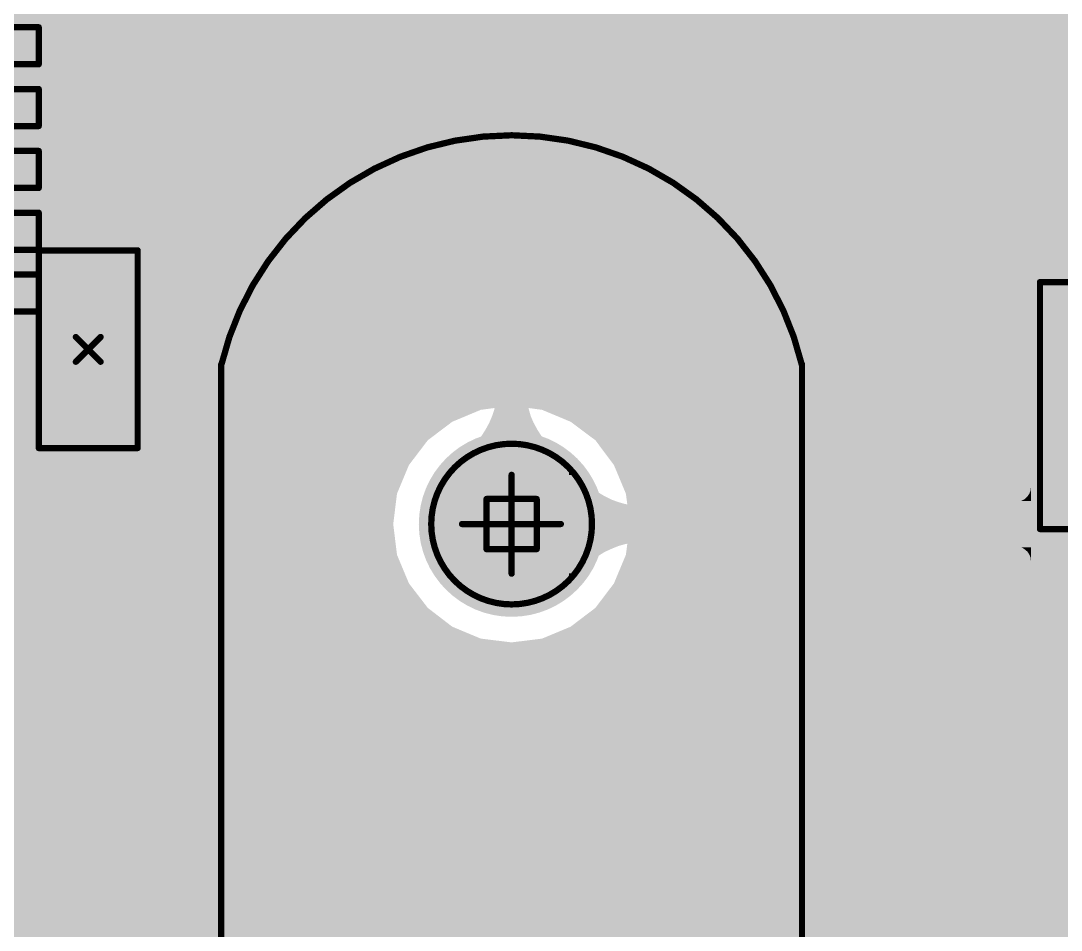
# Model space of a CAD drawing. Header units: millimetres. Extents: x -0.19 to 3.91, y -0.06 to 2.26.
# Drawn here: x 1.5761 to 1.9074, y 0.4283 to 0.718 of the extents above; entities that cross this region are included whole.
import ezdxf

# ---------------------------------------------------------------- set-up
doc = ezdxf.new("R2010")
doc.units = ezdxf.units.MM
doc.layers.get('0').update_dxf_attribs({"linetype": 'CONTINUOUS', "lineweight": 0})
for name, color, linetype, lineweight in [('PCB_KUR_GBL', 10, 'CONTINUOUS', 0), ('PCB_KUR_GBO', 96, 'CONTINUOUS', 0), ('PCB_KUR_GBP', 170, 'CONTINUOUS', 0), ('PCB_KUR_GBS', 176, 'CONTINUOUS', 0), ('PCB_KUR_GD1', 40, 'CONTINUOUS', 0), ('PCB_KUR_GG1', 56, 'CONTINUOUS', 0), ('PCB_KUR_GM2', 216, 'CONTINUOUS', 0), ('PCB_KUR_GPB', 9, 'CONTINUOUS', 0), ('PCB_KUR_GPT', 8, 'CONTINUOUS', 0), ('PCB_KUR_GTL', 30, 'CONTINUOUS', 0), ('PCB_KUR_GTO', 163, 'CONTINUOUS', 0), ('PCB_KUR_GTP', 254, 'CONTINUOUS', 0), ('PCB_KUR_GTS', 254, 'CONTINUOUS', 0), ('PCB_KUR_TXT', 254, 'CONTINUOUS', 0)]:
    doc.layers.add(name, color=color, linetype=linetype, lineweight=lineweight)

# ---------------------------------------------------------------- blocks, each defined once
blk = doc.blocks.new('CUSTOM_10')
for points in [[(-0.0187, -0.01685), (-0.0187, 0.01685), (0.0187, -0.01685), (0.0187, 0.01685)], [(-0.01865, 0.01685), (-0.0186, 0.01721), (0.01865, 0.01685), (0.01852, 0.01721)], [(-0.0186, 0.01721), (-0.01813, 0.01797), (0.01852, 0.01721), (0.01823, 0.01797)], [(-0.01813, 0.01797), (-0.01797, 0.01823), (0.01823, 0.01797), (0.01782, 0.01823)], [(-0.01797, 0.01823), (-0.01697, 0.0186), (0.01782, 0.01823), (0.01721, 0.0186)], [(-0.01697, 0.0186), (-0.01685, 0.01865), (0.01721, 0.0186), (0.01685, 0.01865)], [(-0.01685, 0.01865), (-0.01685, 0.0187), (0.01685, 0.01865), (0.01685, 0.0187)], [(-0.01852, -0.01721), (-0.01865, -0.01685), (0.0186, -0.01721), (0.01865, -0.01685)], [(-0.01823, -0.01797), (-0.01852, -0.01721), (0.01813, -0.01797), (0.0186, -0.01721)], [(-0.01782, -0.01823), (-0.01823, -0.01797), (0.01797, -0.01823), (0.01813, -0.01797)], [(-0.01721, -0.0186), (-0.01782, -0.01823), (0.01697, -0.0186), (0.01797, -0.01823)], [(-0.01685, -0.01865), (-0.01721, -0.0186), (0.01685, -0.01865), (0.01697, -0.0186)], [(-0.01685, -0.0187), (-0.01685, -0.01865), (0.01685, -0.0187), (0.01685, -0.01865)]]:
    blk.add_solid(points)
blk = doc.blocks.new('ROUND_9')
h = blk.add_hatch(color=256)
edge = h.paths.add_edge_path(flags=0)
edge.add_arc((0, 0), 0.0256, 0, 360)
blk = doc.blocks.new('ROUND_7')
h = blk.add_hatch(color=256)
edge = h.paths.add_edge_path(flags=0)
edge.add_arc((0, 0), 0.00325, 0, 360)
blk = doc.blocks.new('ROUND_3')
h = blk.add_hatch(color=256)
edge = h.paths.add_edge_path(flags=0)
edge.add_arc((0, 0), 0.0059, 0, 360)
blk = doc.blocks.new('CUSTOM_28')
for points in [[(-0.01896, 0.01987), (-0.01854, 0.02022), (0.0191, 0.01987), (0.01831, 0.02022)], [(-0.01854, 0.02022), (-0.01711, 0.02057), (0.01831, 0.02022), (0.01751, 0.02057)], [(-0.01711, 0.02057), (-0.01685, 0.02064), (0.01751, 0.02057), (0.01685, 0.02064)], [(-0.01685, 0.02064), (-0.01685, 0.02065), (0.01685, 0.02064), (0.01685, 0.02065)], [(-0.02065, 0.01685), (-0.02058, 0.01751), (0.02065, 0.01685), (0.02049, 0.01751)], [(-0.02065, 0.0168), (-0.02065, 0.01685), (0.02065, 0.0168), (0.02065, 0.01685)], [(-0.02065, -0.0168), (-0.02065, 0.0168), (0.02065, -0.0168), (0.02065, 0.0168)], [(-0.02058, 0.01751), (-0.02013, 0.01854), (0.02049, 0.01751), (0.02023, 0.01854)], [(-0.02013, 0.01854), (-0.01988, 0.0191), (0.02023, 0.01854), (0.01976, 0.0191)], [(-0.01988, 0.0191), (-0.01896, 0.01987), (0.01976, 0.0191), (0.0191, 0.01987)], [(-0.02065, -0.01685), (-0.02065, -0.0168), (0.02065, -0.01685), (0.02065, -0.0168)], [(-0.02049, -0.01751), (-0.02065, -0.01685), (0.02058, -0.01751), (0.02065, -0.01685)], [(-0.02023, -0.01854), (-0.02049, -0.01751), (0.02013, -0.01854), (0.02058, -0.01751)], [(-0.01976, -0.0191), (-0.02023, -0.01854), (0.01988, -0.0191), (0.02013, -0.01854)], [(-0.0191, -0.01987), (-0.01976, -0.0191), (0.01896, -0.01987), (0.01988, -0.0191)], [(-0.01831, -0.02022), (-0.0191, -0.01987), (0.01854, -0.02022), (0.01896, -0.01987)], [(-0.01751, -0.02057), (-0.01831, -0.02022), (0.01711, -0.02057), (0.01854, -0.02022)], [(-0.01685, -0.02064), (-0.01751, -0.02057), (0.01685, -0.02064), (0.01711, -0.02057)], [(-0.01685, -0.02065), (-0.01685, -0.02064), (0.01685, -0.02065), (0.01685, -0.02064)]]:
    blk.add_solid(points)
blk = doc.blocks.new('ROUND_17')
h = blk.add_hatch(color=256)
edge = h.paths.add_edge_path(flags=0)
edge.add_arc((0, 0), 0.02955, 0, 360)
blk = doc.blocks.new('ROUND_25')
h = blk.add_hatch(color=256)
edge = h.paths.add_edge_path(flags=0)
edge.add_arc((0, 0), 0.001, 0, 360)
blk = doc.blocks.new('CUSTOM_56')
for points in [[(-0.02755, 0.0195), (-0.02742, 0.02023), (0.02755, 0.0195), (0.02732, 0.02023)], [(-0.02742, 0.02023), (-0.02704, 0.02074), (0.02732, 0.02023), (0.02716, 0.02074)], [(-0.02704, 0.02074), (-0.02664, 0.02126), (0.02716, 0.02074), (0.02647, 0.02126)], [(-0.02664, 0.02126), (-0.0258, 0.02152), (0.02647, 0.02126), (0.02613, 0.02152)], [(-0.0258, 0.02152), (-0.0254, 0.02165), (0.02613, 0.02152), (0.0254, 0.02165)], [(-0.02755, -0.0195), (-0.02755, 0.0195), (0.02755, -0.0195), (0.02755, 0.0195)], [(-0.02732, -0.02023), (-0.02755, -0.0195), (0.02742, -0.02023), (0.02755, -0.0195)], [(-0.02716, -0.02074), (-0.02732, -0.02023), (0.02704, -0.02074), (0.02742, -0.02023)], [(-0.02647, -0.02126), (-0.02716, -0.02074), (0.02664, -0.02126), (0.02704, -0.02074)], [(-0.02613, -0.02152), (-0.02647, -0.02126), (0.0258, -0.02152), (0.02664, -0.02126)], [(-0.0254, -0.02165), (-0.02613, -0.02152), (0.0254, -0.02165), (0.0258, -0.02152)]]:
    blk.add_solid(points)
blk = doc.blocks.new('ROUND_8')
h = blk.add_hatch(color=256)
edge = h.paths.add_edge_path(flags=0)
edge.add_arc((0, 0), 0.005, 0, 360)
blk = doc.blocks.new('ROUND_66')
h = blk.add_hatch(color=256)
edge = h.paths.add_edge_path(flags=0)
edge.add_arc((0, 0), 0.0035, 0, 360)
blk = doc.blocks.new('CUSTOM_70')
for points in [[(-0.02799, 0.0227), (-0.02656, 0.02348), (0.02804, 0.0227), (0.0265, 0.02348)], [(-0.02656, 0.02348), (-0.026, 0.02352), (0.0265, 0.02348), (0.02643, 0.02352)], [(-0.026, 0.02352), (-0.02476, 0.0236), (0.02643, 0.02352), (0.02476, 0.0236)], [(-0.02955, 0.0195), (-0.02921, 0.02114), (0.02955, 0.0195), (0.02918, 0.02114)], [(-0.02921, 0.02114), (-0.02912, 0.02127), (0.02918, 0.02114), (0.02915, 0.02127)], [(-0.02912, 0.02127), (-0.02815, 0.02261), (0.02915, 0.02127), (0.02811, 0.02261)], [(-0.02815, 0.02261), (-0.02799, 0.0227), (0.02811, 0.02261), (0.02804, 0.0227)], [(-0.02955, -0.0195), (-0.02955, 0.0195), (0.02955, -0.0195), (0.02955, 0.0195)], [(-0.02918, -0.02114), (-0.02955, -0.0195), (0.02921, -0.02114), (0.02955, -0.0195)], [(-0.02915, -0.02127), (-0.02918, -0.02114), (0.02912, -0.02127), (0.02921, -0.02114)], [(-0.02811, -0.02261), (-0.02915, -0.02127), (0.02815, -0.02261), (0.02912, -0.02127)], [(-0.02804, -0.0227), (-0.02811, -0.02261), (0.02799, -0.0227), (0.02815, -0.02261)], [(-0.0265, -0.02348), (-0.02804, -0.0227), (0.02657, -0.02348), (0.02799, -0.0227)], [(-0.02643, -0.02352), (-0.0265, -0.02348), (0.026, -0.02352), (0.02657, -0.02348)], [(-0.02476, -0.0236), (-0.02643, -0.02352), (0.02476, -0.0236), (0.026, -0.02352)]]:
    blk.add_solid(points)
blk = doc.blocks.new('ROUND_79')
h = blk.add_hatch(color=256)
edge = h.paths.add_edge_path(flags=0)
edge.add_arc((0, 0), 0.01575, 0, 360)

msp = doc.modelspace()

# ---------------------------------------------------------------- linework, layer by layer
at = {"layer": 'PCB_KUR_GBL', "lineweight": 211, "const_width": 0.0065}
for points in [[(1.5975, 0.5255), (1.5975, 0.5848)], [(1.5845, 0.5125), (1.5975, 0.5255)], [(1.4814, 0.5125), (1.5845, 0.5125)]]:
    msp.add_lwpolyline(points, dxfattribs=at)
at = {"layer": 'PCB_KUR_GBL'}
for points in [[(1.2385, 0.6867), (1.2385, 0.7314), (2.2638, 0.6867), (2.2638, 0.7314)], [(1.2375, 0.6812), (1.2385, 0.6867), (2.2638, 0.6812), (2.2638, 0.6867)], [(1.2344, 0.6766), (1.2375, 0.6812), (2.2638, 0.6766), (2.2638, 0.6812)], [(1.2297, 0.6735), (1.2344, 0.6766), (2.2638, 0.6735), (2.2638, 0.6766)], [(1.2243, 0.6724), (1.2297, 0.6735), (2.2638, 0.6724), (2.2638, 0.6735)], [(1.13506, 0.6621), (1.12472, 0.6724), (2.2638, 0.6621), (2.2638, 0.6724)], [(1.224, 0.6611), (1.2187, 0.6621), (2.2638, 0.6611), (2.2638, 0.6621)], [(1.2285, 0.658), (1.224, 0.6611), (2.2638, 0.658), (2.2638, 0.6611)], [(1.2316, 0.6535), (1.2285, 0.658), (2.2638, 0.6535), (2.2638, 0.658)], [(1.2326, 0.6482), (1.2316, 0.6535), (2.2638, 0.6482), (2.2638, 0.6535)], [(1.2326, 0.6156), (1.2326, 0.6482), (2.2638, 0.6156), (2.2638, 0.6482)], [(1.2326, 0.6146), (1.2326, 0.6156), (1.5754, 0.6146), (1.5807, 0.6156)], [(1.2326, 0.6156), (1.2326, 0.6156), (1.5807, 0.6156), (1.6143, 0.6156)], [(1.6197, 0.6146), (1.6143, 0.6156), (2.2638, 0.6146), (2.2638, 0.6156)], [(1.6242, 0.6115), (1.6197, 0.6146), (2.2638, 0.6115), (2.2638, 0.6146)], [(1.6272, 0.607), (1.6242, 0.6115), (2.2638, 0.607), (2.2638, 0.6115)], [(1.6283, 0.6017), (1.6272, 0.607), (2.2638, 0.6017), (2.2638, 0.607)], [(1.6283, 0.5954), (1.6283, 0.6017), (2.2638, 0.5954), (2.2638, 0.6017)], [(1.6283, 0.5941), (1.6283, 0.5954), (1.7226, 0.5941), (1.7324, 0.5954)], [(1.6283, 0.5903), (1.6283, 0.5941), (1.7135, 0.5903), (1.7226, 0.5941)], [(1.7421, 0.5941), (1.7324, 0.5954), (2.2638, 0.5941), (2.2638, 0.5954)], [(1.7512, 0.5903), (1.7421, 0.5941), (2.2638, 0.5903), (2.2638, 0.5941)], [(1.6283, 0.5844), (1.6283, 0.5903), (1.7057, 0.5844), (1.7135, 0.5903)], [(1.7591, 0.5844), (1.7512, 0.5903), (2.2638, 0.5844), (2.2638, 0.5903)], [(1.6283, 0.5765), (1.6283, 0.5844), (1.6997, 0.5765), (1.7057, 0.5844)], [(1.765, 0.5765), (1.7591, 0.5844), (2.2638, 0.5765), (2.2638, 0.5844)], [(1.6283, 0.568), (1.6283, 0.5765), (1.69615, 0.568), (1.6997, 0.5765)], [(1.7688, 0.5674), (1.765, 0.5765), (2.2638, 0.5674), (2.2638, 0.5765)], [(1.6272, 0.5627), (1.62818, 0.5674), (1.69532, 0.5627), (1.6959, 0.5674)], [(1.62818, 0.5674), (1.6283, 0.568), (1.6959, 0.5674), (1.69615, 0.568)], [(1.7701, 0.5577), (1.7688, 0.5674), (2.2638, 0.5577), (2.2638, 0.5674)], [(1.5922, 0.566), (1.5916, 0.5662), (1.6028, 0.566), (1.6034, 0.5662)], [(1.5927, 0.5656), (1.5922, 0.566), (1.6024, 0.5656), (1.6028, 0.566)], [(1.5931, 0.5652), (1.5927, 0.5656), (1.6019, 0.5652), (1.6024, 0.5656)], [(1.5935, 0.5646), (1.5931, 0.5652), (1.6016, 0.5646), (1.6019, 0.5652)], [(1.5937, 0.5638), (1.5935, 0.5646), (1.6013, 0.5638), (1.6016, 0.5646)], [(1.594, 0.563), (1.5937, 0.5638), (1.6011, 0.563), (1.6013, 0.5638)], [(1.5941, 0.562), (1.594, 0.563), (1.6009, 0.562), (1.6011, 0.563)], [(1.5942, 0.5609), (1.5941, 0.562), (1.6008, 0.5609), (1.6009, 0.562)], [(1.5943, 0.5596), (1.5942, 0.5609), (1.6008, 0.5596), (1.6008, 0.5609)], [(1.6242, 0.5581), (1.6272, 0.5627), (1.69475, 0.5581), (1.69532, 0.5627)], [(1.6197, 0.5551), (1.6236, 0.5577), (1.69502, 0.5551), (1.6947, 0.5577)], [(1.6236, 0.5577), (1.6242, 0.5581), (1.6947, 0.5577), (1.69475, 0.5581)], [(1.7688, 0.5479), (1.7701, 0.5577), (2.2638, 0.5479), (2.2638, 0.5577)], [(1.1005, 0.5548), (1.1005, 0.5551), (1.57698, 0.5548), (1.5754, 0.5551)], [(1.1012, 0.5541), (1.1005, 0.5548), (1.5807, 0.5541), (1.577, 0.5548)], [(1.1005, 0.5548), (1.1005, 0.5548), (1.577, 0.5548), (1.57698, 0.5548)], [(1.1012, 0.5541), (1.1012, 0.5541), (1.587, 0.5541), (1.5807, 0.5541)], [(1.12267, 0.5327), (1.10121, 0.5541), (1.587, 0.5327), (1.587, 0.5541)], [(1.6081, 0.5479), (1.6081, 0.5541), (1.6959, 0.5479), (1.69514, 0.5541)], [(1.6143, 0.5541), (1.6197, 0.5551), (1.69514, 0.5541), (1.69502, 0.5551)], [(1.6081, 0.5388), (1.6081, 0.5479), (1.6997, 0.5388), (1.6959, 0.5479)], [(1.765, 0.5388), (1.7688, 0.5479), (2.2638, 0.5388), (2.2638, 0.5479)], [(1.6081, 0.531), (1.6081, 0.5388), (1.7057, 0.531), (1.6997, 0.5388)], [(1.7591, 0.531), (1.765, 0.5388), (2.2638, 0.531), (2.2638, 0.5388)], [(1.4891, 0.5311), (1.4814, 0.5327), (1.587, 0.5311), (1.587, 0.5327)], [(1.4909, 0.5299), (1.4891, 0.5311), (1.587, 0.5299), (1.587, 0.5311)], [(1.6081, 0.5255), (1.6081, 0.531), (1.71285, 0.5255), (1.7057, 0.531)], [(1.7512, 0.525), (1.7591, 0.531), (2.2638, 0.525), (2.2638, 0.531)], [(1.4957, 0.5267), (1.4909, 0.5299), (1.5838, 0.5267), (1.587, 0.5299)], [(1.4982, 0.523), (1.4957, 0.5267), (1.5801, 0.523), (1.5838, 0.5267)], [(1.6073, 0.5215), (1.608, 0.525), (1.72188, 0.5215), (1.7135, 0.525)], [(1.608, 0.525), (1.6081, 0.5255), (1.7135, 0.525), (1.71285, 0.5255)], [(1.7421, 0.5212), (1.7512, 0.525), (2.2638, 0.5212), (2.2638, 0.525)], [(1.60629, 0.52), (1.6071, 0.5212), (1.7324, 0.52), (1.7226, 0.5212)], [(1.6071, 0.5212), (1.6073, 0.5215), (1.7226, 0.5212), (1.72188, 0.5215)], [(1.7324, 0.52), (1.7421, 0.5212), (2.2638, 0.52), (2.2638, 0.5212)], [(1.5919, 0.505), (1.605, 0.5181), (2.2638, 0.505), (2.2638, 0.5181)], [(1.605, 0.5181), (1.60629, 0.52), (2.2638, 0.5181), (2.2638, 0.52)], [(1.5885, 0.5027), (1.5919, 0.505), (2.2638, 0.5027), (2.2638, 0.505)], [(1.4957, 0.4982), (1.4982, 0.5019), (2.2638, 0.4982), (2.2638, 0.5019)], [(1.5845, 0.5019), (1.5885, 0.5027), (2.2638, 0.5019), (2.2638, 0.5027)], [(1.4891, 0.4938), (1.4957, 0.4982), (2.2638, 0.4938), (2.2638, 0.4982)], [(1.4814, 0.4923), (1.4891, 0.4938), (2.2638, 0.4923), (2.2638, 0.4938)], [(0.892, 0.4894), (0.89635, 0.4923), (2.2638, 0.4894), (2.2638, 0.4923)], [(0.405, 0.425), (0.405, 0.4884), (2.2638, 0.425), (2.2638, 0.4884)], [(0.8867, 0.4884), (0.892, 0.4894), (2.2638, 0.4884), (2.2638, 0.4894)]]:
    msp.add_solid(points, dxfattribs=at)
at = {"layer": 'PCB_KUR_GBO', "lineweight": 211, "const_width": 0.0118}
for points in [[(1.569, 0.6705), (1.6261, 0.6705)], [(1.6261, 0.5569), (1.6261, 0.6705)], [(1.569, 0.6134), (1.6261, 0.6134)], [(1.569, 0.5563), (1.6261, 0.5563)], [(1.533, 0.4571), (1.5724, 0.4965)], [(1.5724, 0.4965), (1.5428, 0.467)], [(1.5724, 0.4571), (1.5133, 0.4571)]]:
    msp.add_lwpolyline(points, dxfattribs=at)
at = {"layer": 'PCB_KUR_GD1', "lineweight": 211, "const_width": 0.002}
for points in [[(1.7244, 0.5497), (1.7244, 0.5657)], [(1.7244, 0.5657), (1.7404, 0.5657)], [(1.7404, 0.5657), (1.7404, 0.5497)], [(1.7404, 0.5497), (1.7244, 0.5497)]]:
    msp.add_lwpolyline(points, dxfattribs=at)
at = {"layer": 'PCB_KUR_GG1', "lineweight": 211, "const_width": 0.002}
for points in [[(1.7324, 0.5419), (1.7324, 0.5734)], [(1.7166, 0.5577), (1.7481, 0.5577)]]:
    msp.add_lwpolyline(points, dxfattribs=at)
at = {"layer": 'PCB_KUR_GM2', "lineweight": 211, "const_width": 0.002}
for points in [[(1.5148, 0.716), (1.5818, 0.716)], [(1.5818, 0.7042), (1.5818, 0.716)], [(1.5148, 0.7042), (1.5818, 0.7042)], [(1.5148, 0.6963), (1.5818, 0.6963)], [(1.5818, 0.6845), (1.5818, 0.6963)], [(1.5148, 0.6845), (1.5818, 0.6845)], [(1.5148, 0.6766), (1.5818, 0.6766)], [(1.5818, 0.6648), (1.5818, 0.6766)], [(1.5148, 0.6648), (1.5818, 0.6648)], [(1.5148, 0.6569), (1.5818, 0.6569)], [(1.5818, 0.6451), (1.5818, 0.6569)], [(1.5148, 0.6451), (1.5818, 0.6451)], [(1.5818, 0.5819), (1.5818, 0.6449)], [(1.5818, 0.6449), (1.6133, 0.6449)], [(1.6133, 0.5819), (1.6133, 0.6449)], [(1.5148, 0.6372), (1.5818, 0.6372)], [(1.5818, 0.6254), (1.5818, 0.6372)], [(1.9007, 0.6348), (1.9499, 0.6348)], [(1.9007, 0.5561), (1.9007, 0.6348)], [(1.5148, 0.6254), (1.5818, 0.6254)], [(1.5936, 0.6173), (1.6015, 0.6094)], [(1.5936, 0.6094), (1.6015, 0.6173)], [(1.6399, 0.3146), (1.6399, 0.6086)], [(1.8249, 0.3146), (1.8249, 0.6086)], [(1.5818, 0.5819), (1.6133, 0.5819)], [(1.9007, 0.5561), (1.9499, 0.5561)]]:
    msp.add_lwpolyline(points, dxfattribs=at)
for points in [[(1.8248, 0.6086, 0.789859), (1.64, 0.6086)], [(1.7068, 0.5577), (1.7068, 0.5577, 1), (1.758, 0.5577, 1), (1.7068, 0.5577)]]:
    msp.add_lwpolyline(points, format="xyb", dxfattribs=at)
at = {"layer": 'PCB_KUR_GTL', "lineweight": 211}
for points, const_width in [([(1.6644, 0.4335), (1.6644, 0.9926)], 0.01), ([(1.7324, 0.5577), (1.7324, 0.9906)], 0.01), ([(1.7324, 0.5577), (1.9219, 0.5577)], 0.0118), ([(1.6644, 0.4335), (1.7324, 0.3656)], 0.01)]:
    msp.add_lwpolyline(points, dxfattribs=dict(at, const_width=const_width))
at = {"layer": 'PCB_KUR_GTL'}
for points in [[(1.6768, 0.5931), (1.6768, 0.9855), (1.7201, 0.5931), (1.7201, 0.9855)], [(1.7447, 0.5948), (1.7447, 0.7276), (2.326, 0.5948), (2.326, 0.7276)], [(1.58, 0.7154), (1.5791, 0.7199), (1.6521, 0.7154), (1.6521, 0.7199)], [(1.58, 0.7048), (1.58, 0.7154), (1.6521, 0.7048), (1.6521, 0.7154)], [(1.5791, 0.7002), (1.58, 0.7048), (1.6521, 0.7002), (1.6521, 0.7048)], [(1.58, 0.6957), (1.5791, 0.7002), (1.6521, 0.6957), (1.6521, 0.7002)], [(1.58, 0.6851), (1.58, 0.6957), (1.6521, 0.6851), (1.6521, 0.6957)], [(1.5791, 0.6806), (1.58, 0.6851), (1.6521, 0.6806), (1.6521, 0.6851)], [(1.58, 0.676), (1.5791, 0.6806), (1.6521, 0.676), (1.6521, 0.6806)], [(1.58, 0.6654), (1.58, 0.676), (1.6521, 0.6654), (1.6521, 0.676)], [(1.5791, 0.6609), (1.58, 0.6654), (1.6521, 0.6609), (1.6521, 0.6654)], [(1.58, 0.6563), (1.5791, 0.6609), (1.6521, 0.6563), (1.6521, 0.6609)], [(1.58, 0.6457), (1.58, 0.6563), (1.6521, 0.6457), (1.6521, 0.6563)], [(1.5791, 0.6412), (1.58, 0.6457), (1.6521, 0.6412), (1.6521, 0.6457)], [(1.58, 0.6367), (1.5791, 0.6412), (1.6521, 0.6367), (1.6521, 0.6412)], [(1.58, 0.626), (1.58, 0.6367), (1.6521, 0.626), (1.6521, 0.6367)], [(1.5791, 0.6212), (1.58, 0.626), (1.6521, 0.6212), (1.6521, 0.626)], [(1.5763, 0.6171), (1.5791, 0.6212), (1.6521, 0.6171), (1.6521, 0.6212)], [(1.5722, 0.6143), (1.5763, 0.6171), (1.6521, 0.6143), (1.6521, 0.6171)], [(1.5543, 0.4335), (1.5543, 0.6134), (1.6521, 0.4335), (1.6521, 0.6134)], [(1.5674, 0.6134), (1.5722, 0.6143), (1.6521, 0.6134), (1.6521, 0.6143)], [(1.7272, 0.5962), (1.7274, 0.5981), (1.7375, 0.5962), (1.7374, 0.5981)], [(1.7262, 0.5921), (1.7269, 0.5942), (1.7385, 0.5921), (1.7379, 0.5942)], [(1.7269, 0.5942), (1.7272, 0.5962), (1.7379, 0.5942), (1.7375, 0.5962)], [(1.7447, 0.5937), (1.7447, 0.5948), (1.8944, 0.5937), (1.8999, 0.5948)], [(1.7447, 0.5931), (1.7447, 0.5937), (1.89351, 0.5931), (1.8944, 0.5937)], [(1.6768, 0.5903), (1.6768, 0.5931), (1.7135, 0.5903), (1.7201, 0.5931)], [(1.6768, 0.5844), (1.6768, 0.5903), (1.7057, 0.5844), (1.7135, 0.5903)], [(1.7241, 0.5878), (1.7253, 0.59), (1.7406, 0.5878), (1.7394, 0.59)], [(1.7253, 0.59), (1.7262, 0.5921), (1.7394, 0.59), (1.7385, 0.5921)], [(1.7505, 0.5906), (1.7447, 0.5931), (1.8898, 0.5906), (1.89351, 0.5931)], [(1.7512, 0.5903), (1.7505, 0.5906), (1.8896, 0.5903), (1.8898, 0.5906)], [(1.75696, 0.586), (1.7512, 0.5903), (1.8867, 0.586), (1.8896, 0.5903)], [(1.7227, 0.5856), (1.7241, 0.5878), (1.742, 0.5856), (1.7406, 0.5878)], [(1.6768, 0.5765), (1.6768, 0.5844), (1.6997, 0.5765), (1.7057, 0.5844)], [(1.719, 0.5809), (1.7211, 0.5833), (1.7456, 0.5809), (1.7437, 0.5833)], [(1.7211, 0.5833), (1.7227, 0.5856), (1.7437, 0.5833), (1.742, 0.5856)], [(1.7591, 0.5844), (1.75696, 0.586), (1.88638, 0.5844), (1.8867, 0.586)], [(1.76201, 0.5805), (1.7591, 0.5844), (1.8856, 0.5805), (1.88638, 0.5844)], [(1.7169, 0.5785), (1.719, 0.5809), (1.7479, 0.5785), (1.7456, 0.5809)], [(1.765, 0.5765), (1.76201, 0.5805), (1.8856, 0.5765), (1.8856, 0.5805)], [(1.7145, 0.576), (1.7169, 0.5785), (1.7503, 0.576), (1.7479, 0.5785)], [(1.6768, 0.5674), (1.6768, 0.5765), (1.6959, 0.5674), (1.6997, 0.5765)], [(1.7507, 0.5733), (1.7507, 0.5756), (1.753, 0.5733), (1.7507, 0.5756)], [(1.7507, 0.5695), (1.7507, 0.5733), (1.7576, 0.5695), (1.753, 0.5733)], [(1.7674, 0.5709), (1.765, 0.5765), (1.8856, 0.5709), (1.8856, 0.5765)], [(1.6768, 0.5577), (1.6768, 0.5674), (1.6947, 0.5577), (1.6959, 0.5674)], [(1.7507, 0.5679), (1.7507, 0.5695), (1.7598, 0.5679), (1.7576, 0.5695)], [(1.7507, 0.5666), (1.7507, 0.5679), (1.762, 0.5666), (1.7598, 0.5679)], [(1.8967, 0.5665), (1.8973, 0.5674), (1.8978, 0.5665), (1.8978, 0.5674)], [(1.8973, 0.5674), (1.8977, 0.5684), (1.8978, 0.5674), (1.8978, 0.5684)], [(1.8977, 0.5684), (1.8978, 0.56942), (1.8978, 0.5684), (1.8978, 0.56942)], [(1.7507, 0.5655), (1.7507, 0.5666), (1.7642, 0.5655), (1.762, 0.5666)], [(1.7507, 0.5647), (1.7507, 0.5655), (1.7664, 0.5647), (1.7642, 0.5655)], [(1.7507, 0.5641), (1.7507, 0.5647), (1.7685, 0.5641), (1.7664, 0.5647)], [(1.7507, 0.5637), (1.7507, 0.5641), (1.7706, 0.5637), (1.7685, 0.5641)], [(1.7507, 0.5636), (1.7507, 0.5637), (1.7726, 0.5636), (1.7706, 0.5637)], [(1.7507, 0.5518), (1.7507, 0.5636), (1.7726, 0.5518), (1.7726, 0.5636)], [(1.8859, 0.5518), (1.8859, 0.5636), (1.8978, 0.5518), (1.8978, 0.5636)], [(1.8881, 0.5636), (1.8902, 0.5638), (1.8978, 0.5636), (1.8978, 0.5638)], [(1.8902, 0.5638), (1.892, 0.5641), (1.8978, 0.5638), (1.8978, 0.5641)], [(1.892, 0.5641), (1.8935, 0.5645), (1.8978, 0.5641), (1.8978, 0.5645)], [(1.8935, 0.5645), (1.8948, 0.5651), (1.8978, 0.5645), (1.8978, 0.5651)], [(1.8948, 0.5651), (1.8959, 0.5657), (1.8978, 0.5651), (1.8978, 0.5657)], [(1.8959, 0.5657), (1.8967, 0.5665), (1.8978, 0.5657), (1.8978, 0.5665)], [(1.6768, 0.5479), (1.6768, 0.5577), (1.6959, 0.5479), (1.6947, 0.5577)], [(1.7507, 0.5517), (1.7507, 0.5518), (1.7706, 0.5517), (1.7726, 0.5518)], [(1.7507, 0.5513), (1.7507, 0.5517), (1.7685, 0.5513), (1.7706, 0.5517)], [(1.7507, 0.5507), (1.7507, 0.5513), (1.7664, 0.5507), (1.7685, 0.5513)], [(1.7507, 0.5498), (1.7507, 0.5507), (1.7642, 0.5498), (1.7664, 0.5507)], [(1.8881, 0.5517), (1.8859, 0.5518), (1.8978, 0.5517), (1.8978, 0.5518)], [(1.8902, 0.5515), (1.8881, 0.5517), (1.8978, 0.5515), (1.8978, 0.5517)], [(1.892, 0.5512), (1.8902, 0.5515), (1.8978, 0.5512), (1.8978, 0.5515)], [(1.8935, 0.5508), (1.892, 0.5512), (1.8978, 0.5508), (1.8978, 0.5512)], [(1.8948, 0.5503), (1.8935, 0.5508), (1.8978, 0.5503), (1.8978, 0.5508)], [(1.8959, 0.5496), (1.8948, 0.5503), (1.8978, 0.5496), (1.8978, 0.5503)], [(1.6768, 0.5388), (1.6768, 0.5479), (1.6997, 0.5388), (1.6959, 0.5479)], [(1.7507, 0.5488), (1.7507, 0.5498), (1.762, 0.5488), (1.7642, 0.5498)], [(1.7507, 0.5474), (1.7507, 0.5488), (1.7598, 0.5474), (1.762, 0.5488)], [(1.7507, 0.5459), (1.7507, 0.5474), (1.7576, 0.5459), (1.7598, 0.5474)], [(1.8967, 0.5489), (1.8959, 0.5496), (1.8978, 0.5489), (1.8978, 0.5496)], [(1.8973, 0.548), (1.8967, 0.5489), (1.8978, 0.548), (1.8978, 0.5489)], [(1.8977, 0.547), (1.8973, 0.548), (1.8978, 0.547), (1.8978, 0.548)], [(1.8978, 0.54599), (1.8977, 0.547), (1.8978, 0.54599), (1.8978, 0.547)], [(1.7507, 0.5441), (1.7507, 0.5459), (1.7553, 0.5441), (1.7576, 0.5459)], [(1.7507, 0.542), (1.7507, 0.5441), (1.753, 0.542), (1.7553, 0.5441)], [(1.76616, 0.5415), (1.7674, 0.5444), (1.8856, 0.5415), (1.8856, 0.5444)], [(1.7507, 0.5398), (1.7507, 0.542), (1.7507, 0.5398), (1.753, 0.542)], [(1.765, 0.5388), (1.76616, 0.5415), (1.88615, 0.5388), (1.8856, 0.5415)], [(1.6768, 0.531), (1.6768, 0.5388), (1.7057, 0.531), (1.6997, 0.5388)], [(1.76296, 0.5361), (1.765, 0.5388), (1.8867, 0.5361), (1.88615, 0.5388)], [(1.75948, 0.5315), (1.76296, 0.5361), (1.8898, 0.5315), (1.8867, 0.5361)], [(1.6768, 0.525), (1.6768, 0.531), (1.7135, 0.525), (1.7057, 0.531)], [(1.75568, 0.5284), (1.7591, 0.531), (1.8944, 0.5284), (1.89054, 0.531)], [(1.7591, 0.531), (1.75948, 0.5315), (1.89054, 0.531), (1.8898, 0.5315)], [(1.7512, 0.525), (1.75423, 0.5273), (2.326, 0.525), (2.326, 0.5273)], [(1.75423, 0.5273), (1.75568, 0.5284), (1.8999, 0.5273), (1.8944, 0.5284)], [(1.6768, 0.5212), (1.6768, 0.525), (1.7226, 0.5212), (1.7135, 0.525)], [(1.7421, 0.5212), (1.7512, 0.525), (2.326, 0.5212), (2.326, 0.525)], [(1.6768, 0.52), (1.6768, 0.5212), (1.7324, 0.52), (1.7226, 0.5212)], [(1.7324, 0.52), (1.7421, 0.5212), (2.326, 0.52), (2.326, 0.5212)], [(1.6768, 0.4386), (1.6768, 0.52), (2.326, 0.4386), (2.326, 0.52)], [(1.7121, 0.4033), (1.6768, 0.4386), (2.326, 0.4033), (2.326, 0.4386)], [(1.5543, 0.4288), (1.5543, 0.4335), (1.6531, 0.4288), (1.6521, 0.4335)], [(1.5543, 0.4248), (1.5543, 0.4288), (1.6557, 0.4248), (1.6531, 0.4288)]]:
    msp.add_solid(points, dxfattribs=at)
at = {"layer": 'PCB_KUR_GTO', "lineweight": 211}
for points, const_width in [([(1.5917, 0.6904), (1.5917, 0.6904, 1), (1.5995, 0.6904, 1), (1.5917, 0.6904)], 0.0118), ([(1.8248, 0.6086, 0.789859), (1.64, 0.6086)], 0.0118), ([(1.8074, 0.5706, 0.998003), (1.6574, 0.5699)], 0.007)]:
    msp.add_lwpolyline(points, format="xyb", dxfattribs=dict(at, const_width=const_width))
for points, const_width in [([(1.8879, 0.5295), (1.8879, 0.6614)], 0.0118), ([(1.8879, 0.6614), (1.9627, 0.6614)], 0.0118), ([(1.6399, 0.3146), (1.6399, 0.6086)], 0.0118), ([(1.8249, 0.3146), (1.8249, 0.6086)], 0.0118), ([(1.8879, 0.5955), (1.9627, 0.5955)], 0.0118), ([(1.6574, 0.3586), (1.6574, 0.5686)], 0.007), ([(1.8074, 0.3576), (1.8074, 0.5676)], 0.007), ([(1.8879, 0.5295), (1.9627, 0.5295)], 0.0118), ([(1.7314, 0.4826), (1.7314, 0.5136)], 0.007), ([(1.897, 0.501), (1.887, 0.491)], 0.0118), ([(1.917, 0.501), (1.897, 0.501)], 0.0118), ([(1.887, 0.491), (1.887, 0.451)], 0.0118), ([(1.6964, 0.4826), (1.7704, 0.4826)], 0.007), ([(1.887, 0.451), (1.897, 0.441)], 0.0118), ([(1.6954, 0.4416), (1.7704, 0.4416)], 0.007), ([(1.7314, 0.4116), (1.7314, 0.4416)], 0.007), ([(1.897, 0.441), (1.917, 0.441)], 0.0118), ([(1.5969, 0.4122), (1.5969, 0.4322)], 0.0118), ([(1.5969, 0.4322), (1.5969, 0.4222)], 0.0118)]:
    msp.add_lwpolyline(points, dxfattribs=dict(at, const_width=const_width))
at = {"layer": 'PCB_KUR_GTO'}
msp.add_solid([(1.6934, 0.4501), (1.6934, 0.4731), (1.7724, 0.4501), (1.7724, 0.4731)], dxfattribs=at)

# ---------------------------------------------------------------- block references
at = {"layer": 'PCB_KUR_GBL'}
for name, p in [('CUSTOM_10', (1.5975, 0.6419)), ('CUSTOM_10', (1.5975, 0.5848)), ('ROUND_7', (1.5975, 0.5848)), ('ROUND_9', (1.7324, 0.5577)), ('ROUND_7', (1.5975, 0.5255)), ('ROUND_7', (1.5845, 0.5125)), ('ROUND_7', (1.5845, 0.5125))]:
    msp.add_blockref(name, p, dxfattribs=at)
at = {"layer": 'PCB_KUR_GBO'}
for p in [(1.6261, 0.6705), (1.6261, 0.6705), (1.6261, 0.6134), (1.6261, 0.5569), (1.6261, 0.5563), (1.5724, 0.4965), (1.5724, 0.4571)]:
    msp.add_blockref('ROUND_3', p, dxfattribs=at)
at = {"layer": 'PCB_KUR_GBP'}
for p in [(1.5975, 0.6419), (1.5975, 0.5848)]:
    msp.add_blockref('CUSTOM_10', p, dxfattribs=at)
at = {"layer": 'PCB_KUR_GBS'}
for name, p in [('CUSTOM_28', (1.5975, 0.6419)), ('CUSTOM_28', (1.5975, 0.5848)), ('ROUND_17', (1.7324, 0.5577))]:
    msp.add_blockref(name, p, dxfattribs=at)
at = {"layer": 'PCB_KUR_GD1'}
for p in [(1.7244, 0.5657), (1.7404, 0.5657), (1.7244, 0.5497), (1.7244, 0.5497), (1.7404, 0.5497)]:
    msp.add_blockref('ROUND_25', p, dxfattribs=at)
at = {"layer": 'PCB_KUR_GG1'}
for p in [(1.7324, 0.5734), (1.7166, 0.5577), (1.7481, 0.5577), (1.7324, 0.5419)]:
    msp.add_blockref('ROUND_25', p, dxfattribs=at)
at = {"layer": 'PCB_KUR_GM2'}
for p in [(1.5818, 0.716), (1.5818, 0.716), (1.5818, 0.7042), (1.5818, 0.7042), (1.5818, 0.6963), (1.5818, 0.6963), (1.5818, 0.6845), (1.5818, 0.6845), (1.5818, 0.6766), (1.5818, 0.6766), (1.5818, 0.6648), (1.5818, 0.6648), (1.5818, 0.6569), (1.5818, 0.6569), (1.5818, 0.6451), (1.5818, 0.6451), (1.5818, 0.6449), (1.5818, 0.6449), (1.6133, 0.6449), (1.6133, 0.6449), (1.5818, 0.6372), (1.5818, 0.6372), (1.9007, 0.6348), (1.9007, 0.6348), (1.5818, 0.6254), (1.5818, 0.6254), (1.5936, 0.6173), (1.6015, 0.6173), (1.5936, 0.6094), (1.6015, 0.6094), (1.6399, 0.6086), (1.64, 0.6086), (1.8248, 0.6086), (1.8249, 0.6086), (1.5818, 0.5819), (1.5818, 0.5819), (1.6133, 0.5819), (1.6133, 0.5819), (1.9007, 0.5561), (1.9007, 0.5561)]:
    msp.add_blockref('ROUND_25', p, dxfattribs=at)
at = {"layer": 'PCB_KUR_GPB'}
for name, p in [('CUSTOM_10', (1.5975, 0.6419)), ('CUSTOM_10', (1.5975, 0.5848)), ('ROUND_9', (1.7324, 0.5577))]:
    msp.add_blockref(name, p, dxfattribs=at)
at = {"layer": 'PCB_KUR_GPT'}
for name, p in [('CUSTOM_56', (1.9253, 0.6299)), ('ROUND_9', (1.7324, 0.5577)), ('CUSTOM_56', (1.9253, 0.561))]:
    msp.add_blockref(name, p, dxfattribs=at)
at = {"layer": 'PCB_KUR_GTL'}
for name, p in [('CUSTOM_56', (1.9253, 0.6299)), ('ROUND_9', (1.7324, 0.5577)), ('CUSTOM_56', (1.9253, 0.561)), ('ROUND_3', (1.7324, 0.5577)), ('ROUND_8', (1.7324, 0.5577)), ('ROUND_8', (1.6644, 0.4335)), ('ROUND_8', (1.6644, 0.4335))]:
    msp.add_blockref(name, p, dxfattribs=at)
at = {"layer": 'PCB_KUR_GTO'}
for name, p in [('ROUND_3', (1.8879, 0.6614)), ('ROUND_3', (1.6399, 0.6086)), ('ROUND_3', (1.64, 0.6086)), ('ROUND_3', (1.8248, 0.6086)), ('ROUND_3', (1.8249, 0.6086)), ('ROUND_3', (1.8879, 0.5955)), ('ROUND_66', (1.6574, 0.5699)), ('ROUND_66', (1.8074, 0.5706)), ('ROUND_66', (1.6574, 0.5686)), ('ROUND_66', (1.8074, 0.5676)), ('ROUND_3', (1.8879, 0.5295)), ('ROUND_3', (1.8879, 0.5295)), ('ROUND_66', (1.7314, 0.5136)), ('ROUND_3', (1.897, 0.501)), ('ROUND_3', (1.887, 0.491)), ('ROUND_66', (1.6964, 0.4826)), ('ROUND_66', (1.7314, 0.4826)), ('ROUND_66', (1.7704, 0.4826)), ('ROUND_3', (1.887, 0.451)), ('ROUND_66', (1.6954, 0.4416)), ('ROUND_66', (1.7314, 0.4416)), ('ROUND_66', (1.7704, 0.4416)), ('ROUND_3', (1.897, 0.441)), ('ROUND_3', (1.5969, 0.4322))]:
    msp.add_blockref(name, p, dxfattribs=at)
at = {"layer": 'PCB_KUR_GTP'}
for p in [(1.9253, 0.6299), (1.9253, 0.561)]:
    msp.add_blockref('CUSTOM_56', p, dxfattribs=at)
at = {"layer": 'PCB_KUR_GTS'}
for name, p in [('CUSTOM_70', (1.9253, 0.6299)), ('ROUND_17', (1.7324, 0.5577)), ('CUSTOM_70', (1.9253, 0.561))]:
    msp.add_blockref(name, p, dxfattribs=at)
at = {"layer": 'PCB_KUR_TXT'}
msp.add_blockref('ROUND_79', (1.7324, 0.5577), dxfattribs=at)

doc.saveas('drawing.dxf')
